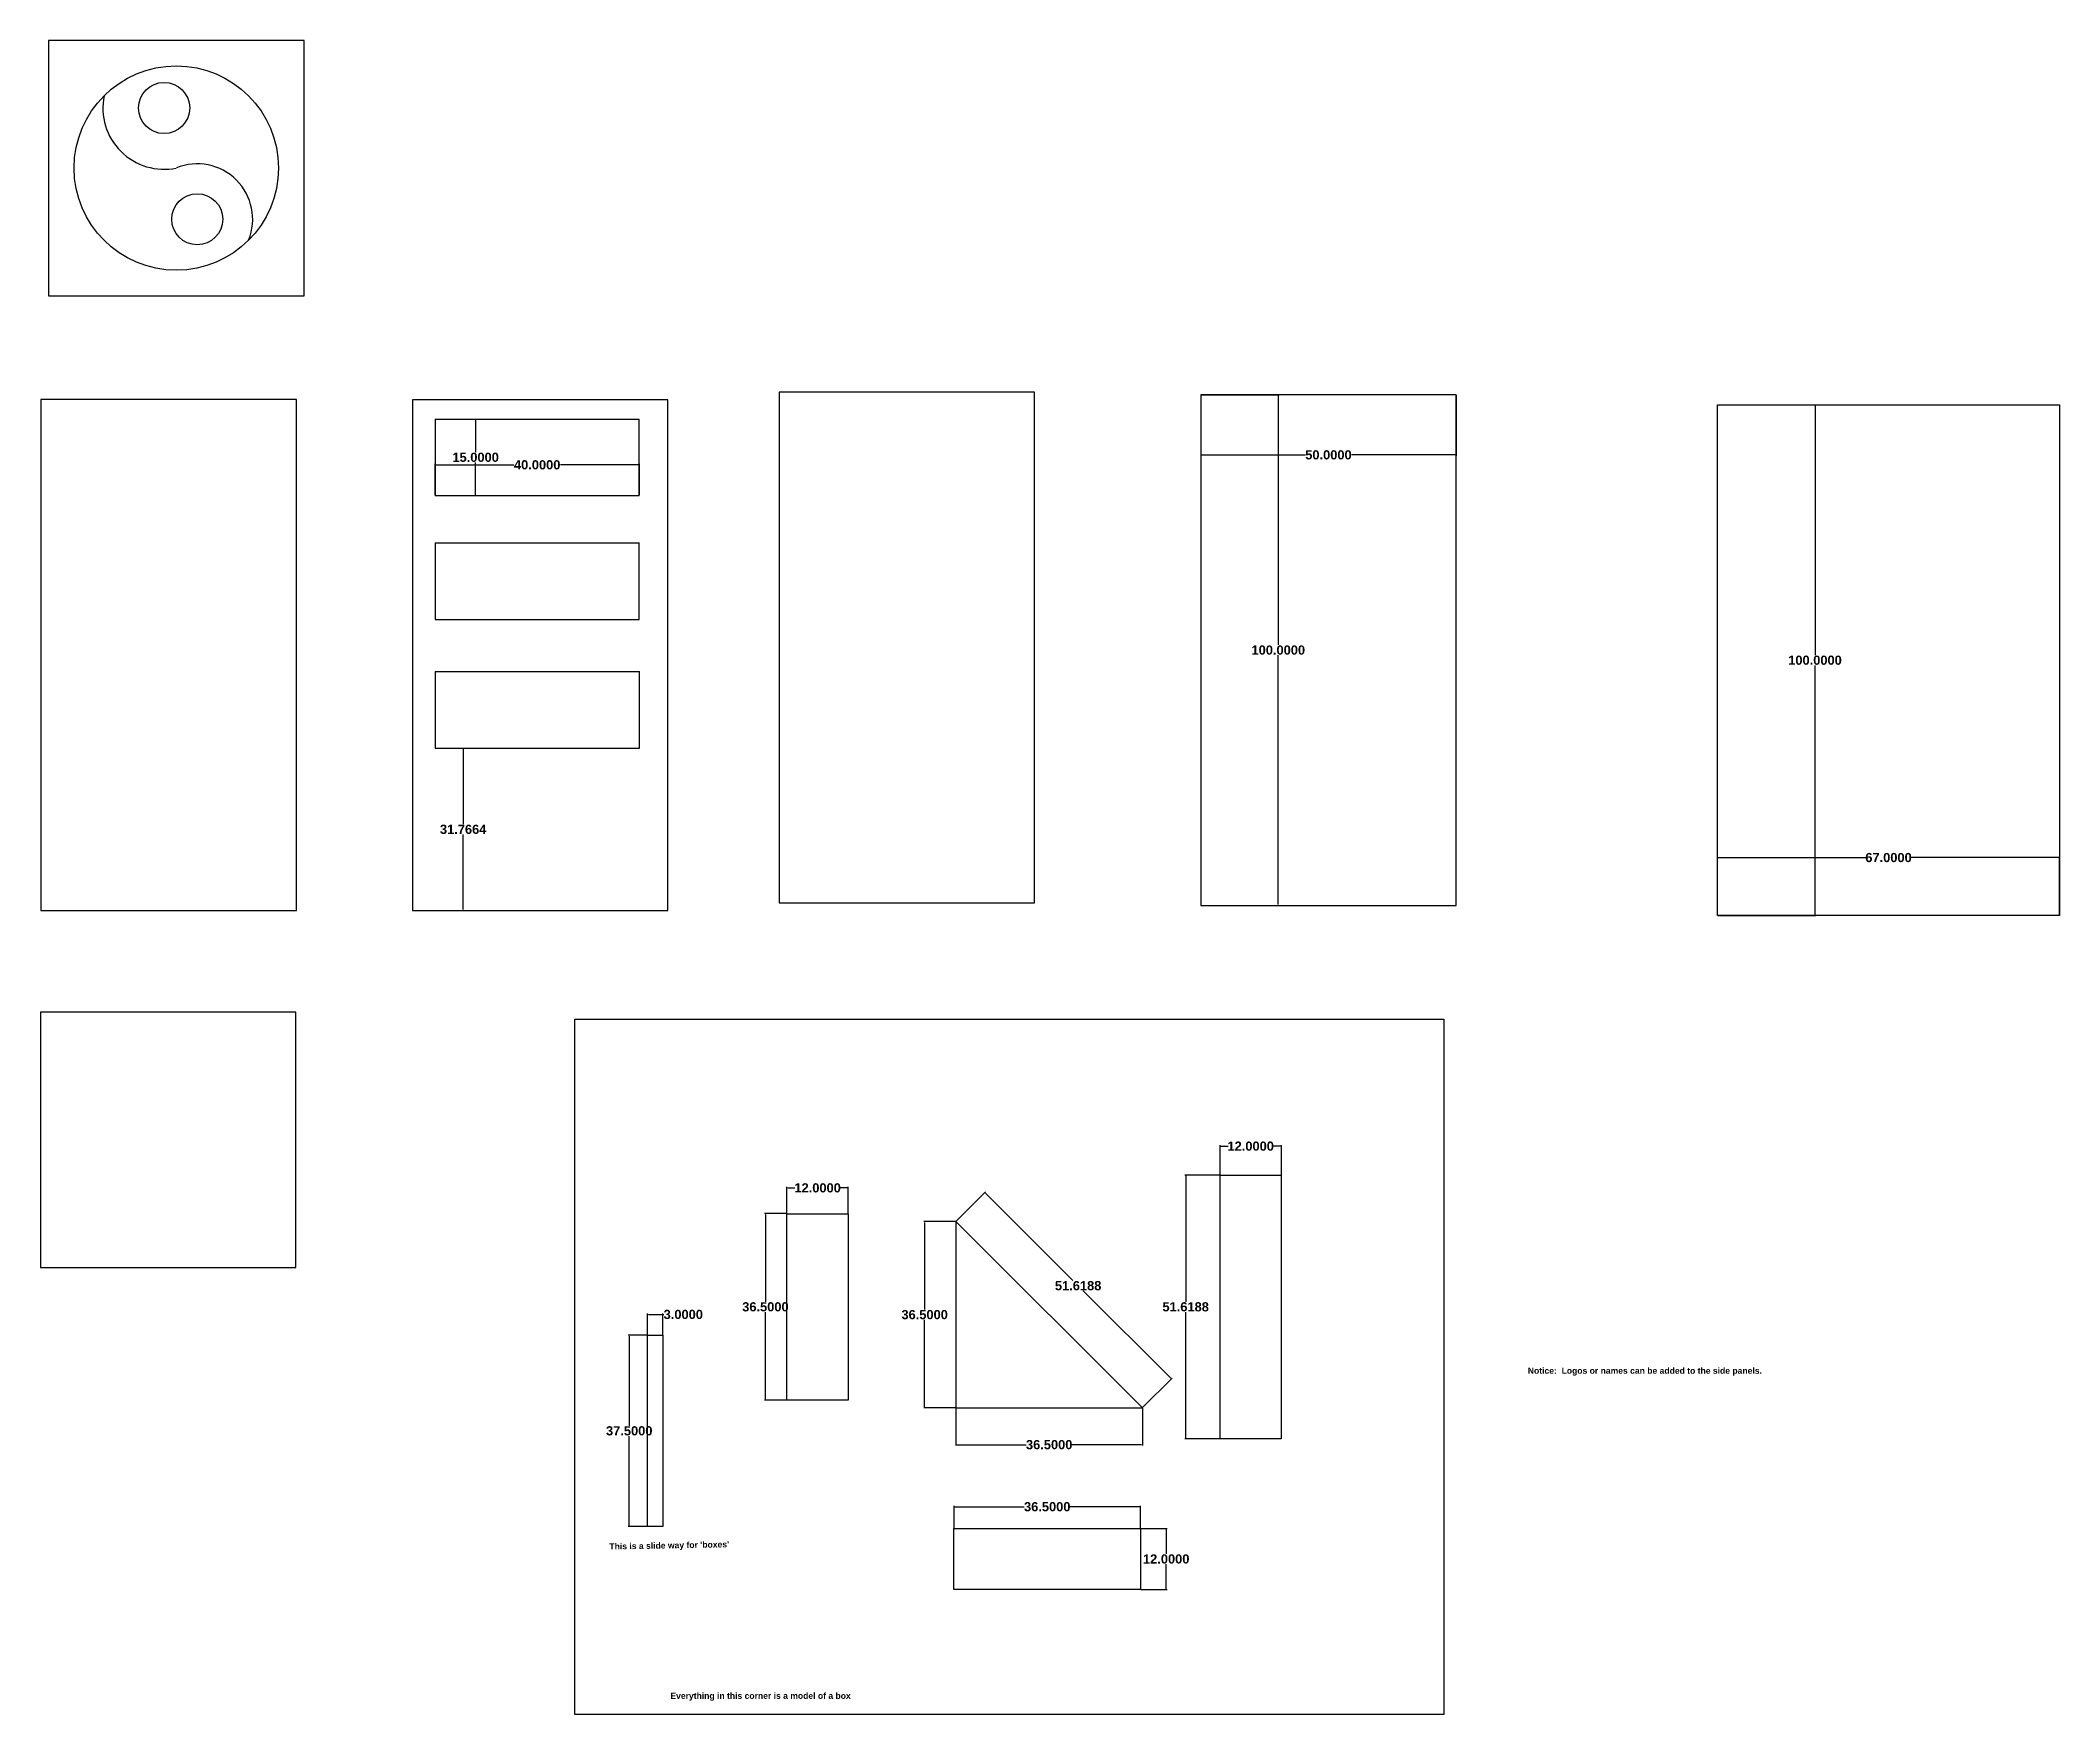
# Model space of a CAD drawing. Header units: inches. Extents: x 5 to 401, y -144 to 183.
import ezdxf

# ---------------------------------------------------------------- set-up
doc = ezdxf.new("R2010")
doc.units = ezdxf.units.IN
doc.header["$MEASUREMENT"] = 0
doc.styles.get("Standard").update_dxf_attribs({"font": 'Arial Bold.ttf', "height": 1.2})
doc.dimstyles.get("Standard").update_dxf_attribs({"dimtxt": 1.8, "dimasz": 0.18, "dimexe": 0.18, "dimexo": 0.0625, "dimgap": 0.09, "dimtad": 0, "dimtih": 1, "dimtoh": 1, "dimdec": 4, "dimzin": 0, "dimdsep": 46, "dimtxsty": 'Standard', "dimcen": 0.09, "dimadec": 0, "dimazin": 0, "dimtfac": 1, "dimtdec": 4, "dimtofl": 0, "dimtmove": 0, "dimatfit": 3, "dimfxl": 1, "dimtolj": 1, "dimtzin": 0, "dimarcsym": 0})

# ---------------------------------------------------------------- blocks, each defined once
blk = doc.blocks.new('*D6')
at = {"color": 0, "lineweight": -2, "transparency": 16777216}
for p, q in [((333.73, 111.98), (352.96, 111.98)), ((352.78, 111.8), (352.78, 62.99)), ((352.78, 12.16), (352.78, 60.97)), ((333.73, 11.98), (352.96, 11.98))]:
    blk.add_line(p, q, dxfattribs=at)
at = {"color": 0, "transparency": 16777216}
for points in [[(352.75, 111.8), (352.81, 111.8), (352.78, 111.98)], [(352.75, 12.16), (352.81, 12.16), (352.78, 11.98)]]:
    blk.add_solid(points, dxfattribs=at)
at = {"layer": 'Defpoints', "color": 0, "transparency": 16777216}
for p in [(333.67, 111.98), (333.67, 11.98), (352.78, 11.98)]:
    blk.add_point(p, dxfattribs=at)
at = {"color": 0, "transparency": 16777216, "insert": (352.78, 61.98), "char_height": 1.8, "attachment_point": 5}
blk.add_mtext('\\A1;100.0000', dxfattribs=at)
blk = doc.blocks.new('*D7')
at = {"color": 0, "lineweight": -2, "transparency": 16777216}
for p, q in [((333.67, 12.04), (333.67, 23.52)), ((333.85, 23.34), (362.64, 23.34)), ((400.49, 23.34), (371.69, 23.34)), ((400.67, 12.04), (400.67, 23.52))]:
    blk.add_line(p, q, dxfattribs=at)
at = {"color": 0, "transparency": 16777216}
for points in [[(333.85, 23.37), (333.85, 23.31), (333.67, 23.34)], [(400.49, 23.37), (400.49, 23.31), (400.67, 23.34)]]:
    blk.add_solid(points, dxfattribs=at)
at = {"layer": 'Defpoints', "color": 0, "transparency": 16777216}
for p in [(400.67, 23.34), (333.67, 11.98), (400.67, 11.98)]:
    blk.add_point(p, dxfattribs=at)
at = {"color": 0, "transparency": 16777216, "insert": (367.17, 23.34), "char_height": 1.8, "attachment_point": 5}
blk.add_mtext('\\A1;67.0000', dxfattribs=at)
blk = doc.blocks.new('*D8')
at = {"color": 0, "lineweight": -2, "transparency": 16777216}
for p, q in [((232.6, 113.97), (247.89, 113.97)), ((247.71, 113.79), (247.71, 64.98)), ((247.71, 14.15), (247.71, 62.96)), ((232.6, 13.97), (247.89, 13.97))]:
    blk.add_line(p, q, dxfattribs=at)
at = {"color": 0, "transparency": 16777216}
for points in [[(247.68, 113.79), (247.74, 113.79), (247.71, 113.97)], [(247.68, 14.15), (247.74, 14.15), (247.71, 13.97)]]:
    blk.add_solid(points, dxfattribs=at)
at = {"layer": 'Defpoints', "color": 0, "transparency": 16777216}
for p in [(232.53, 113.97), (247.71, 113.97), (232.53, 13.97)]:
    blk.add_point(p, dxfattribs=at)
at = {"color": 0, "transparency": 16777216, "insert": (247.71, 63.97), "char_height": 1.8, "attachment_point": 5}
blk.add_mtext('\\A1;100.0000', dxfattribs=at)
blk = doc.blocks.new('*D9')
at = {"color": 0, "lineweight": -2, "transparency": 16777216}
for p, q in [((232.53, 113.91), (232.53, 102.01)), ((282.53, 113.91), (282.53, 102.01)), ((232.71, 102.19), (253.01, 102.19)), ((282.35, 102.19), (262.06, 102.19))]:
    blk.add_line(p, q, dxfattribs=at)
at = {"color": 0, "transparency": 16777216}
for points in [[(232.71, 102.22), (232.71, 102.16), (232.53, 102.19)], [(282.35, 102.22), (282.35, 102.16), (282.53, 102.19)]]:
    blk.add_solid(points, dxfattribs=at)
at = {"layer": 'Defpoints', "color": 0, "transparency": 16777216}
for p in [(232.53, 113.97), (282.53, 113.97), (282.53, 102.19)]:
    blk.add_point(p, dxfattribs=at)
at = {"color": 0, "transparency": 16777216, "insert": (257.53, 102.19), "char_height": 1.8, "attachment_point": 5}
blk.add_mtext('\\A1;50.0000', dxfattribs=at)
blk = doc.blocks.new('*D17')
at = {"color": 0, "lineweight": -2, "transparency": 16777216}
for p, q in [((82.63, 94.28), (82.63, 100.42)), ((82.81, 100.24), (98.07, 100.24)), ((122.45, 100.24), (107.19, 100.24)), ((122.63, 94.28), (122.63, 100.42))]:
    blk.add_line(p, q, dxfattribs=at)
at = {"color": 0, "transparency": 16777216}
for points in [[(82.81, 100.27), (82.81, 100.21), (82.63, 100.24)], [(122.45, 100.27), (122.45, 100.21), (122.63, 100.24)]]:
    blk.add_solid(points, dxfattribs=at)
at = {"layer": 'Defpoints', "color": 0, "transparency": 16777216}
for p in [(122.63, 100.24), (82.63, 94.21), (122.63, 94.21)]:
    blk.add_point(p, dxfattribs=at)
at = {"color": 0, "transparency": 16777216, "insert": (102.63, 100.24), "char_height": 1.8, "attachment_point": 5}
blk.add_mtext('\\A1;40.0000', dxfattribs=at)
blk = doc.blocks.new('*D18')
at = {"color": 0, "lineweight": -2, "transparency": 16777216}
for p, q in [((82.69, 109.21), (90.76, 109.21)), ((90.58, 109.03), (90.58, 102.72)), ((90.58, 94.39), (90.58, 100.7)), ((82.69, 94.21), (90.76, 94.21))]:
    blk.add_line(p, q, dxfattribs=at)
at = {"color": 0, "transparency": 16777216}
for points in [[(90.55, 109.03), (90.61, 109.03), (90.58, 109.21)], [(90.55, 94.39), (90.61, 94.39), (90.58, 94.21)]]:
    blk.add_solid(points, dxfattribs=at)
at = {"layer": 'Defpoints', "color": 0, "transparency": 16777216}
for p in [(82.63, 109.21), (82.63, 94.21), (90.58, 94.21)]:
    blk.add_point(p, dxfattribs=at)
at = {"color": 0, "transparency": 16777216, "insert": (90.58, 101.71), "char_height": 1.8, "attachment_point": 5}
blk.add_mtext('\\A1;15.0000', dxfattribs=at)
blk = doc.blocks.new('*D19')
at = {"color": 0, "lineweight": -2, "transparency": 16777216}
for p, q in [((82.72, 44.75), (88.32, 44.75)), ((88.14, 44.57), (88.14, 29.88)), ((88.14, 13.17), (88.14, 27.86)), ((82.72, 12.99), (88.32, 12.99))]:
    blk.add_line(p, q, dxfattribs=at)
at = {"color": 0, "transparency": 16777216}
for points in [[(88.11, 44.57), (88.17, 44.57), (88.14, 44.75)], [(88.11, 13.17), (88.17, 13.17), (88.14, 12.99)]]:
    blk.add_solid(points, dxfattribs=at)
at = {"layer": 'Defpoints', "color": 0, "transparency": 16777216}
for p in [(82.65, 44.75), (82.65, 12.99), (88.14, 12.99)]:
    blk.add_point(p, dxfattribs=at)
at = {"color": 0, "transparency": 16777216, "insert": (88.14, 28.87), "char_height": 1.8, "attachment_point": 5}
blk.add_mtext('\\A1;31.7664', dxfattribs=at)
blk = doc.blocks.new('*D21')
at = {"color": 0, "lineweight": -2, "transparency": 16777216}
for p, q in [((184.61, -84.46), (184.61, -91.79)), ((221.11, -84.46), (221.11, -91.79)), ((184.79, -91.61), (198.34, -91.61)), ((220.93, -91.61), (207.38, -91.61))]:
    blk.add_line(p, q, dxfattribs=at)
at = {"color": 0, "transparency": 16777216}
for points in [[(184.79, -91.58), (184.79, -91.64), (184.61, -91.61)], [(220.93, -91.58), (220.93, -91.64), (221.11, -91.61)]]:
    blk.add_solid(points, dxfattribs=at)
at = {"layer": 'Defpoints', "color": 0, "transparency": 16777216}
for p in [(184.61, -84.4), (221.11, -84.4), (221.11, -91.61)]:
    blk.add_point(p, dxfattribs=at)
at = {"color": 0, "transparency": 16777216, "insert": (202.86, -91.61), "char_height": 1.8, "attachment_point": 5}
blk.add_mtext('\\A1;36.5000', dxfattribs=at)
blk = doc.blocks.new('*D22')
at = {"color": 0, "lineweight": -2, "transparency": 16777216}
for p, q in [((184.55, -47.9), (178.3, -47.9)), ((178.48, -48.08), (178.48, -65.14)), ((178.48, -84.22), (178.48, -67.16)), ((184.55, -84.4), (178.3, -84.4))]:
    blk.add_line(p, q, dxfattribs=at)
at = {"color": 0, "transparency": 16777216}
for points in [[(178.45, -48.08), (178.51, -48.08), (178.48, -47.9)], [(178.45, -84.22), (178.51, -84.22), (178.48, -84.4)]]:
    blk.add_solid(points, dxfattribs=at)
at = {"layer": 'Defpoints', "color": 0, "transparency": 16777216}
for p in [(184.61, -47.9), (178.48, -84.4), (184.61, -84.4)]:
    blk.add_point(p, dxfattribs=at)
at = {"color": 0, "transparency": 16777216, "insert": (178.48, -66.15), "char_height": 1.8, "attachment_point": 5}
blk.add_mtext('\\A1;36.5000', dxfattribs=at)
blk = doc.blocks.new('*D23')
at = {"color": 0, "lineweight": -2, "transparency": 16777216}
for p, q in [((236.24, -38.81), (229.4, -38.81)), ((229.58, -38.99), (229.58, -63.61)), ((229.58, -90.25), (229.58, -65.63)), ((236.24, -90.43), (229.4, -90.43))]:
    blk.add_line(p, q, dxfattribs=at)
at = {"color": 0, "transparency": 16777216}
for points in [[(229.55, -38.99), (229.61, -38.99), (229.58, -38.81)], [(229.55, -90.25), (229.61, -90.25), (229.58, -90.43)]]:
    blk.add_solid(points, dxfattribs=at)
at = {"layer": 'Defpoints', "color": 0, "transparency": 16777216}
for p in [(236.31, -38.81), (229.58, -90.43), (236.31, -90.43)]:
    blk.add_point(p, dxfattribs=at)
at = {"color": 0, "transparency": 16777216, "insert": (229.58, -64.62), "char_height": 1.8, "attachment_point": 5}
blk.add_mtext('\\A1;51.6188', dxfattribs=at)
blk = doc.blocks.new('*D24')
at = {"color": 0, "lineweight": -2, "transparency": 16777216}
for p, q in [((184.66, -47.85), (190.41, -42.1)), ((190.41, -42.35), (207.52, -59.47)), ((226.66, -78.6), (209.54, -61.49)), ((221.16, -84.35), (226.91, -78.6))]:
    blk.add_line(p, q, dxfattribs=at)
at = {"color": 0, "transparency": 16777216}
for points in [[(190.43, -42.33), (190.39, -42.38), (190.28, -42.23)], [(226.68, -78.58), (226.64, -78.62), (226.78, -78.73)]]:
    blk.add_solid(points, dxfattribs=at)
at = {"layer": 'Defpoints', "color": 0, "transparency": 16777216}
for p in [(184.61, -47.9), (226.78, -78.73), (221.11, -84.4)]:
    blk.add_point(p, dxfattribs=at)
at = {"color": 0, "transparency": 16777216, "insert": (208.53, -60.48), "char_height": 1.8, "attachment_point": 5}
blk.add_mtext('\\A1;51.6188', dxfattribs=at)
blk = doc.blocks.new('*D25')
at = {"color": 0, "lineweight": -2, "transparency": 16777216}
for p, q in [((236.31, -38.75), (236.31, -32.98)), ((236.49, -33.16), (237.87, -33.16)), ((248.13, -33.16), (246.74, -33.16)), ((248.31, -38.75), (248.31, -32.98))]:
    blk.add_line(p, q, dxfattribs=at)
at = {"color": 0, "transparency": 16777216}
for points in [[(236.49, -33.13), (236.49, -33.19), (236.31, -33.16)], [(248.13, -33.13), (248.13, -33.19), (248.31, -33.16)]]:
    blk.add_solid(points, dxfattribs=at)
at = {"layer": 'Defpoints', "color": 0, "transparency": 16777216}
for p in [(248.31, -33.16), (236.31, -38.81), (248.31, -38.81)]:
    blk.add_point(p, dxfattribs=at)
at = {"color": 0, "transparency": 16777216, "insert": (242.31, -33.16), "char_height": 1.8, "attachment_point": 5}
blk.add_mtext('\\A1;12.0000', dxfattribs=at)
blk = doc.blocks.new('*D26')
at = {"color": 0, "lineweight": -2, "transparency": 16777216}
for p, q in [((151.53, -46.31), (151.53, -41.15)), ((151.71, -41.33), (153.1, -41.33)), ((163.35, -41.33), (161.97, -41.33)), ((163.53, -46.31), (163.53, -41.15))]:
    blk.add_line(p, q, dxfattribs=at)
at = {"color": 0, "transparency": 16777216}
for points in [[(151.71, -41.3), (151.71, -41.36), (151.53, -41.33)], [(163.35, -41.3), (163.35, -41.36), (163.53, -41.33)]]:
    blk.add_solid(points, dxfattribs=at)
at = {"layer": 'Defpoints', "color": 0, "transparency": 16777216}
for p in [(163.53, -41.33), (151.53, -46.37), (163.53, -46.37)]:
    blk.add_point(p, dxfattribs=at)
at = {"color": 0, "transparency": 16777216, "insert": (157.53, -41.33), "char_height": 1.8, "attachment_point": 5}
blk.add_mtext('\\A1;12.0000', dxfattribs=at)
blk = doc.blocks.new('*D27')
at = {"color": 0, "lineweight": -2, "transparency": 16777216}
for p, q in [((151.47, -46.37), (147.13, -46.37)), ((147.31, -46.55), (147.31, -63.61)), ((147.31, -82.69), (147.31, -65.63)), ((151.47, -82.87), (147.13, -82.87))]:
    blk.add_line(p, q, dxfattribs=at)
at = {"color": 0, "transparency": 16777216}
for points in [[(147.28, -46.55), (147.34, -46.55), (147.31, -46.37)], [(147.28, -82.69), (147.34, -82.69), (147.31, -82.87)]]:
    blk.add_solid(points, dxfattribs=at)
at = {"layer": 'Defpoints', "color": 0, "transparency": 16777216}
for p in [(151.53, -46.37), (147.31, -82.87), (151.53, -82.87)]:
    blk.add_point(p, dxfattribs=at)
at = {"color": 0, "transparency": 16777216, "insert": (147.31, -64.62), "char_height": 1.8, "attachment_point": 5}
blk.add_mtext('\\A1;36.5000', dxfattribs=at)
blk = doc.blocks.new('*D28')
at = {"color": 0, "lineweight": -2, "transparency": 16777216}
for p, q in [((220.79, -107.99), (225.95, -107.99)), ((225.77, -108.17), (225.77, -112.98)), ((225.77, -119.81), (225.77, -115)), ((220.79, -119.99), (225.95, -119.99))]:
    blk.add_line(p, q, dxfattribs=at)
at = {"color": 0, "transparency": 16777216}
for points in [[(225.74, -108.17), (225.8, -108.17), (225.77, -107.99)], [(225.74, -119.81), (225.8, -119.81), (225.77, -119.99)]]:
    blk.add_solid(points, dxfattribs=at)
at = {"layer": 'Defpoints', "color": 0, "transparency": 16777216}
for p in [(220.73, -107.99), (220.73, -119.99), (225.77, -119.99)]:
    blk.add_point(p, dxfattribs=at)
at = {"color": 0, "transparency": 16777216, "insert": (225.77, -113.99), "char_height": 1.8, "attachment_point": 5}
blk.add_mtext('\\A1;12.0000', dxfattribs=at)
blk = doc.blocks.new('*D29')
at = {"color": 0, "lineweight": -2, "transparency": 16777216}
for p, q in [((184.23, -107.92), (184.23, -103.58)), ((184.41, -103.76), (197.95, -103.76)), ((220.55, -103.76), (207, -103.76)), ((220.73, -107.92), (220.73, -103.58))]:
    blk.add_line(p, q, dxfattribs=at)
at = {"color": 0, "transparency": 16777216}
for points in [[(184.41, -103.73), (184.41, -103.79), (184.23, -103.76)], [(220.55, -103.73), (220.55, -103.79), (220.73, -103.76)]]:
    blk.add_solid(points, dxfattribs=at)
at = {"layer": 'Defpoints', "color": 0, "transparency": 16777216}
for p in [(184.23, -103.76), (184.23, -107.99), (220.73, -107.99)]:
    blk.add_point(p, dxfattribs=at)
at = {"color": 0, "transparency": 16777216, "insert": (202.48, -103.76), "char_height": 1.8, "attachment_point": 5}
blk.add_mtext('\\A1;36.5000', dxfattribs=at)
blk = doc.blocks.new('*D30')
at = {"color": 0, "lineweight": -2, "transparency": 16777216}
for p, q in [((124.23, -70.08), (124.23, -65.93)), ((124.41, -66.11), (127.05, -66.11)), ((127.23, -70.08), (127.23, -65.93)), ((127.23, -66.11), (127.41, -66.11))]:
    blk.add_line(p, q, dxfattribs=at)
at = {"color": 0, "transparency": 16777216}
for points in [[(124.41, -66.08), (124.41, -66.14), (124.23, -66.11)], [(127.05, -66.08), (127.05, -66.14), (127.23, -66.11)]]:
    blk.add_solid(points, dxfattribs=at)
at = {"layer": 'Defpoints', "color": 0, "transparency": 16777216}
for p in [(127.23, -66.11), (124.23, -70.15), (127.23, -70.15)]:
    blk.add_point(p, dxfattribs=at)
at = {"color": 0, "transparency": 16777216, "insert": (131.23, -66.11), "char_height": 1.8, "attachment_point": 5}
blk.add_mtext('\\A1;3.0000', dxfattribs=at)
blk = doc.blocks.new('*D31')
at = {"color": 0, "lineweight": -2, "transparency": 16777216}
for p, q in [((124.16, -70.15), (120.47, -70.15)), ((120.65, -70.33), (120.65, -87.89)), ((120.65, -107.47), (120.65, -89.91)), ((124.16, -107.65), (120.47, -107.65))]:
    blk.add_line(p, q, dxfattribs=at)
at = {"color": 0, "transparency": 16777216}
for points in [[(120.62, -70.33), (120.68, -70.33), (120.65, -70.15)], [(120.62, -107.47), (120.68, -107.47), (120.65, -107.65)]]:
    blk.add_solid(points, dxfattribs=at)
at = {"layer": 'Defpoints', "color": 0, "transparency": 16777216}
for p in [(120.65, -70.15), (124.23, -70.15), (124.23, -107.65)]:
    blk.add_point(p, dxfattribs=at)
at = {"color": 0, "transparency": 16777216, "insert": (120.65, -88.9), "char_height": 1.8, "attachment_point": 5}
blk.add_mtext('\\A1;37.5000', dxfattribs=at)

msp = doc.modelspace()

# ---------------------------------------------------------------- linework, layer by layer
for p, q in [((6.98224, 183.34877), (6.98224, 133.34877)), ((56.98224, 183.34877), (6.98224, 183.34877)), ((56.98224, 133.34877), (56.98224, 183.34877)), ((6.98224, 133.34877), (56.98224, 133.34877)), ((55.49121, 113.01448), (5.49121, 113.01448)), ((5.49121, 113.01448), (5.49121, 13.01448)), ((55.49121, 13.01448), (55.49121, 113.01448)), ((128.2389, 112.9872), (78.2389, 112.9872)), ((78.2389, 112.9872), (78.2389, 12.9872)), ((128.2389, 12.9872), (128.2389, 112.9872)), ((199.98061, 114.46064), (149.98061, 114.46064)), ((149.98061, 114.46064), (149.98061, 14.46064)), ((199.98061, 14.46064), (199.98061, 114.46064)), ((282.53272, 113.9695), (232.53272, 113.9695)), ((232.53272, 113.9695), (232.53272, 13.9695)), ((282.53272, 13.9695), (282.53272, 113.9695)), ((333.66571, 111.97954), (400.66571, 111.97954)), ((333.66571, 11.97954), (333.66571, 111.97954)), ((400.66571, 111.97954), (400.66571, 11.97954)), ((82.62653, 109.21402), (82.62653, 94.21402)), ((82.62653, 109.21402), (122.62653, 109.21402)), ((122.62653, 94.21402), (122.62653, 109.21402)), ((82.62653, 94.21402), (122.62653, 94.21402)), ((82.62653, 84.96475), (82.62653, 69.96475)), ((82.62653, 84.96475), (122.62653, 84.96475)), ((122.62653, 69.96475), (122.62653, 84.96475)), ((82.62653, 69.96475), (122.62653, 69.96475)), ((82.6531, 59.75361), (82.6531, 44.75361)), ((82.6531, 59.75361), (122.6531, 59.75361)), ((122.6531, 44.75361), (122.6531, 59.75361)), ((82.6531, 44.75361), (122.6531, 44.75361)), ((5.49121, 13.01448), (55.49121, 13.01448)), ((78.2389, 12.9872), (128.2389, 12.9872)), ((149.98061, 14.46064), (199.98061, 14.46064)), ((232.53272, 13.9695), (282.53272, 13.9695)), ((400.66571, 11.97954), (333.66571, 11.97954)), ((5.37538, -6.90807), (5.37538, -56.90807)), ((55.37538, -6.90807), (5.37538, -6.90807)), ((55.37538, -56.90807), (55.37538, -6.90807)), ((236.30671, -90.43325), (236.30671, -38.81445)), ((236.30671, -38.81445), (248.30671, -38.81445)), ((248.30671, -38.81445), (248.30671, -90.43325)), ((151.53421, -82.8736), (151.53421, -46.3736)), ((151.53421, -46.3736), (163.53421, -46.3736)), ((163.53421, -46.3736), (163.53421, -82.8736)), ((184.61291, -47.89759), (184.61291, -84.39759)), ((221.11291, -84.39759), (184.61291, -47.89759)), ((5.37538, -56.90807), (55.37538, -56.90807)), ((124.22558, -70.14561), (127.22558, -70.14561)), ((124.22558, -107.64561), (124.22558, -70.14561)), ((127.22558, -70.14561), (127.22558, -107.64561)), ((163.53421, -82.8736), (151.53421, -82.8736)), ((184.61291, -84.39759), (221.11291, -84.39759)), ((248.30671, -90.43325), (236.30671, -90.43325)), ((127.22558, -107.64561), (124.22558, -107.64561)), ((184.22636, -119.98621), (184.22636, -107.98621)), ((184.22636, -107.98621), (220.72636, -107.98621)), ((220.72636, -107.98621), (220.72636, -119.98621)), ((220.72636, -119.98621), (184.22636, -119.98621))]:
    msp.add_line(p, q)
msp.add_lwpolyline([(110.00378, -8.27919), (280.12138, -8.27919), (280.12138, -144.45562), (110.00378, -144.45562)], close=True)
for centre, radius in [((31.98224, 158.34877), 20), ((29.60159, 170.11025), 5), ((36.08664, 148.32956), 5)]:
    msp.add_circle(centre, radius)
for centre, radius, start, end in [((29.60159, 170.11025), 12, 168.5573098, 281.4426902), ((36.08664, 148.32956), 10.8492, 337.8200786, 112.1799214)]:
    msp.add_arc(centre, radius, start, end)

# ---------------------------------------------------------------- texts
for s, p in [('Notice:  Logos or names can be added to the side panels.', (296.56249, -77.71499)), ('Everything in this corner is a model of a box', (128.70757, -141.36563))]:
    msp.add_text(s, height=1.2).set_placement(p)
msp.add_text("This is a slide way for 'boxes'", height=1.2, rotation=1.0648716).set_placement((116.77763, -112.13293))

# ---------------------------------------------------------------- dimensions: what is measured, and where the dimension line sits
for base, p1, p2, angle, picture, middle in [((247.71084, 113.9695), (232.53272, 13.9695), (232.53272, 113.9695), 90, '*D8', (247.71084, 63.9695)), ((90.57914, 94.21402), (82.62653, 109.21402), (82.62653, 94.21402), 90, '*D18', (90.57914, 101.71402)), ((88.14364, 12.9872), (82.6531, 44.75361), (82.6531, 12.9872), 90, '*D19', (88.14364, 28.87041)), ((229.58083, -90.43325), (236.30671, -38.81445), (236.30671, -90.43325), 90, '*D23', (229.58083, -64.62385)), ((147.30804, -82.8736), (151.53421, -46.3736), (151.53421, -82.8736), 90, '*D27', (147.30804, -64.6236)), ((178.47759, -84.39759), (184.61291, -47.89759), (184.61291, -84.39759), 90, '*D22', (178.47759, -66.14759)), ((120.64961, -70.14561), (124.22558, -107.64561), (124.22558, -70.14561), 90, '*D31', (120.64961, -88.89561)), ((225.76974, -119.98621), (220.72636, -107.98621), (220.72636, -119.98621), 270, '*D28', (225.76974, -113.98621))]:
    dim = msp.add_linear_dim(base=base, p1=p1, p2=p2, angle=angle, dimstyle='Standard')
    dim.commit()
    dim.dimension.update_dxf_attribs({"geometry": picture, "text_midpoint": middle})
for base, p1, p2, picture, middle in [((282.53272, 102.19195), (232.53272, 113.9695), (282.53272, 113.9695), '*D9', (257.53272, 102.19195)), ((122.62653, 100.24211), (82.62653, 94.21402), (122.62653, 94.21402), '*D17', (102.62653, 100.24211)), ((400.66571, 23.33675), (333.66571, 11.97954), (400.66571, 11.97954), '*D7', (367.16571, 23.33675)), ((248.30671, -33.15992), (236.30671, -38.81445), (248.30671, -38.81445), '*D25', (242.30671, -33.15992)), ((163.53421, -41.33022), (151.53421, -46.3736), (163.53421, -46.3736), '*D26', (157.53421, -41.33022)), ((127.22558, -66.10983), (124.22558, -70.14561), (127.22558, -70.14561), '*D30', (131.22818, -66.10983)), ((221.11291, -91.60525), (184.61291, -84.39759), (221.11291, -84.39759), '*D21', (202.86291, -91.60525)), ((184.22636, -103.76004), (220.72636, -107.98621), (184.22636, -107.98621), '*D29', (202.47636, -103.76004))]:
    dim = msp.add_linear_dim(base=base, p1=p1, p2=p2, dimstyle='Standard')
    dim.commit()
    dim.dimension.update_dxf_attribs({"geometry": picture, "text_midpoint": middle})
for p1, p2, distance, picture, middle in [((333.66571, 111.97954), (333.66571, 11.97954), 19.11917, '*D6', (352.78488, 61.97954)), ((184.61291, -47.89759), (221.11291, -84.39759), 8.01954, '*D24', (208.53358, -60.47693))]:
    dim = msp.add_aligned_dim(p1=p1, p2=p2, distance=distance, dimstyle='Standard')
    dim.commit()
    dim.dimension.update_dxf_attribs({"geometry": picture, "text_midpoint": middle})

doc.saveas('drawing.dxf')
